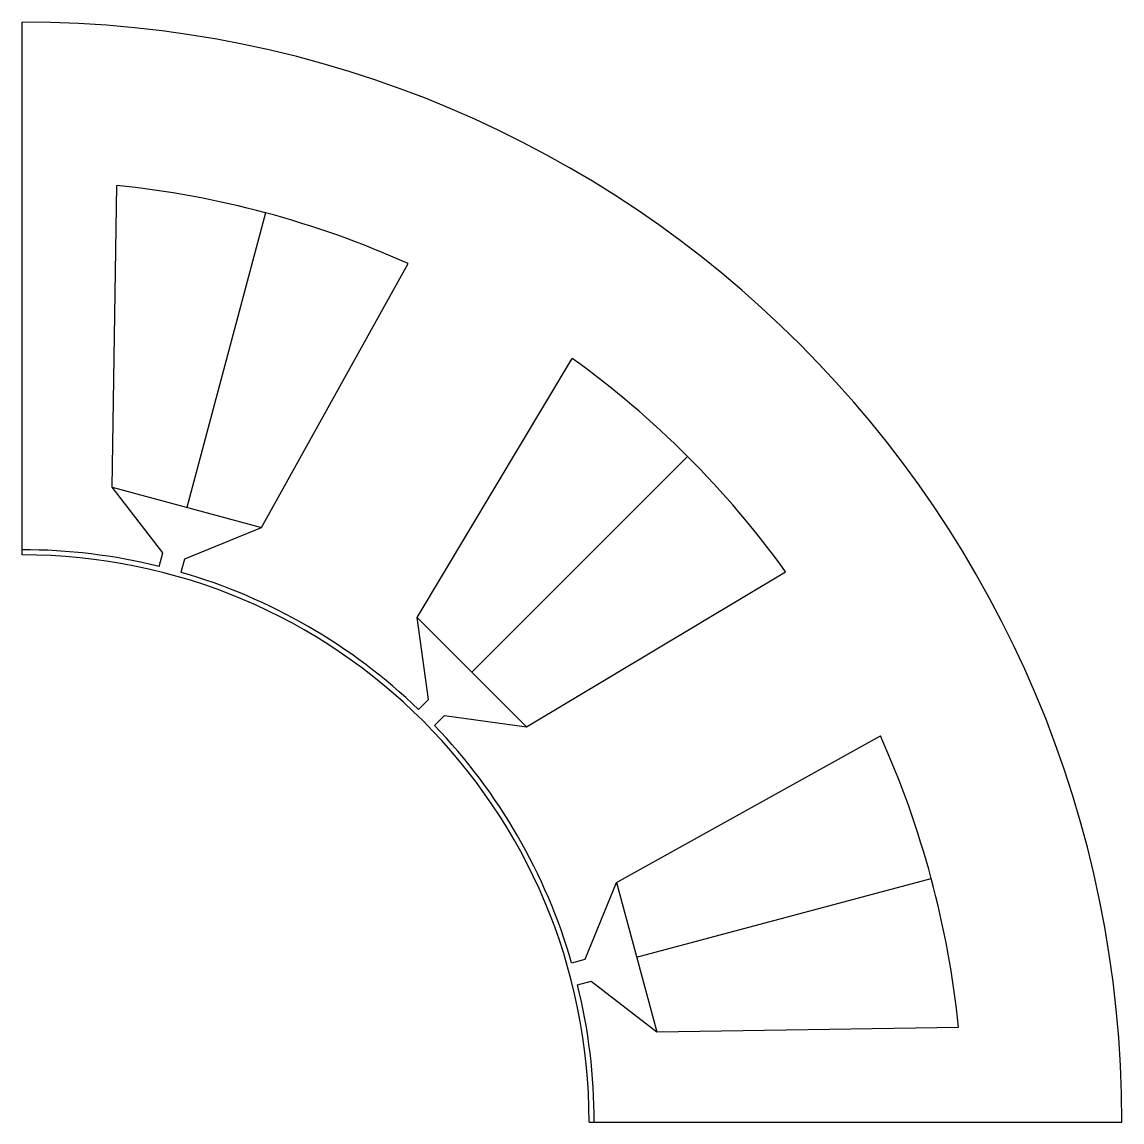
# Model space of a CAD drawing. Extents: x 0 to 43.3, y 0 to 43.2.
import ezdxf

# ---------------------------------------------------------------- set-up
doc = ezdxf.new("R2010")
doc.units = 0
doc.header["$MEASUREMENT"] = 0
doc.layers.add('DEFAULT', color=7, linetype='CONTINUOUS')

msp = doc.modelspace()

# ---------------------------------------------------------------- linework, layer by layer
at = {"layer": 'DEFAULT'}
for p, q in [((0, 22.5), (0, 43.25)), ((3.539, 24.954), (3.727, 36.82)), ((9.412, 23.381), (15.183, 33.75)), ((15.542, 19.841), (21.637, 30.024)), ((5.531, 22.381), (3.539, 24.954)), ((6.4, 22.148), (9.412, 23.381)), ((0, 22.3), (0, 22.5)), ((5.388, 21.845), (5.531, 22.381)), ((6.257, 21.613), (6.4, 22.148)), ((19.841, 15.542), (30.024, 21.637)), ((15.981, 16.617), (15.542, 19.841)), ((15.589, 16.225), (15.981, 16.617)), ((16.225, 15.589), (16.617, 15.981)), ((16.617, 15.981), (19.841, 15.542)), ((23.381, 9.412), (33.75, 15.183)), ((22.148, 6.4), (23.381, 9.412)), ((21.613, 6.257), (22.148, 6.4)), ((21.845, 5.388), (22.381, 5.531)), ((22.381, 5.531), (24.954, 3.539)), ((24.954, 3.539), (36.82, 3.727)), ((22.3, 0), (22.5, 0)), ((22.5, 0), (43.25, 0))]:
    msp.add_line(p, q, dxfattribs=at)
at = {"layer": 'DEFAULT', "linetype": 'Continuous'}
for p, q in [((9.578, 35.747), (6.476, 24.167)), ((17.692, 17.692), (26.169, 26.169)), ((3.539, 24.954), (9.412, 23.381)), ((15.542, 19.841), (19.841, 15.542)), ((24.167, 6.476), (35.747, 9.578)), ((23.381, 9.412), (24.954, 3.539))]:
    msp.add_line(p, q, dxfattribs=at)
at = {"layer": 'DEFAULT'}
for centre, radius, start, end in [((0, 0), 43.25, 0, 90), ((-0.001, -0.002), 37.01, 65.78, 84.22), ((-0.001, -0.001), 37.01, 35.78, 54.22), ((0.001, 0.01), 22.49, 76.143, 90.003), ((-0.003, -0.006), 22.506, 46.15, 73.85), ((-0.006, -0.003), 22.506, 16.15, 43.85), ((-0.002, -0.001), 37.01, 5.78, 24.22), ((-0.008, -0.001), 22.508, 0.0026, 13.8514)]:
    msp.add_arc(centre, radius, start, end, dxfattribs=at)
at = {"layer": 'DEFAULT', "linetype": 'Continuous'}
msp.add_arc((0, 0), 22.3, 0, 90, dxfattribs=at)

doc.saveas('drawing.dxf')
